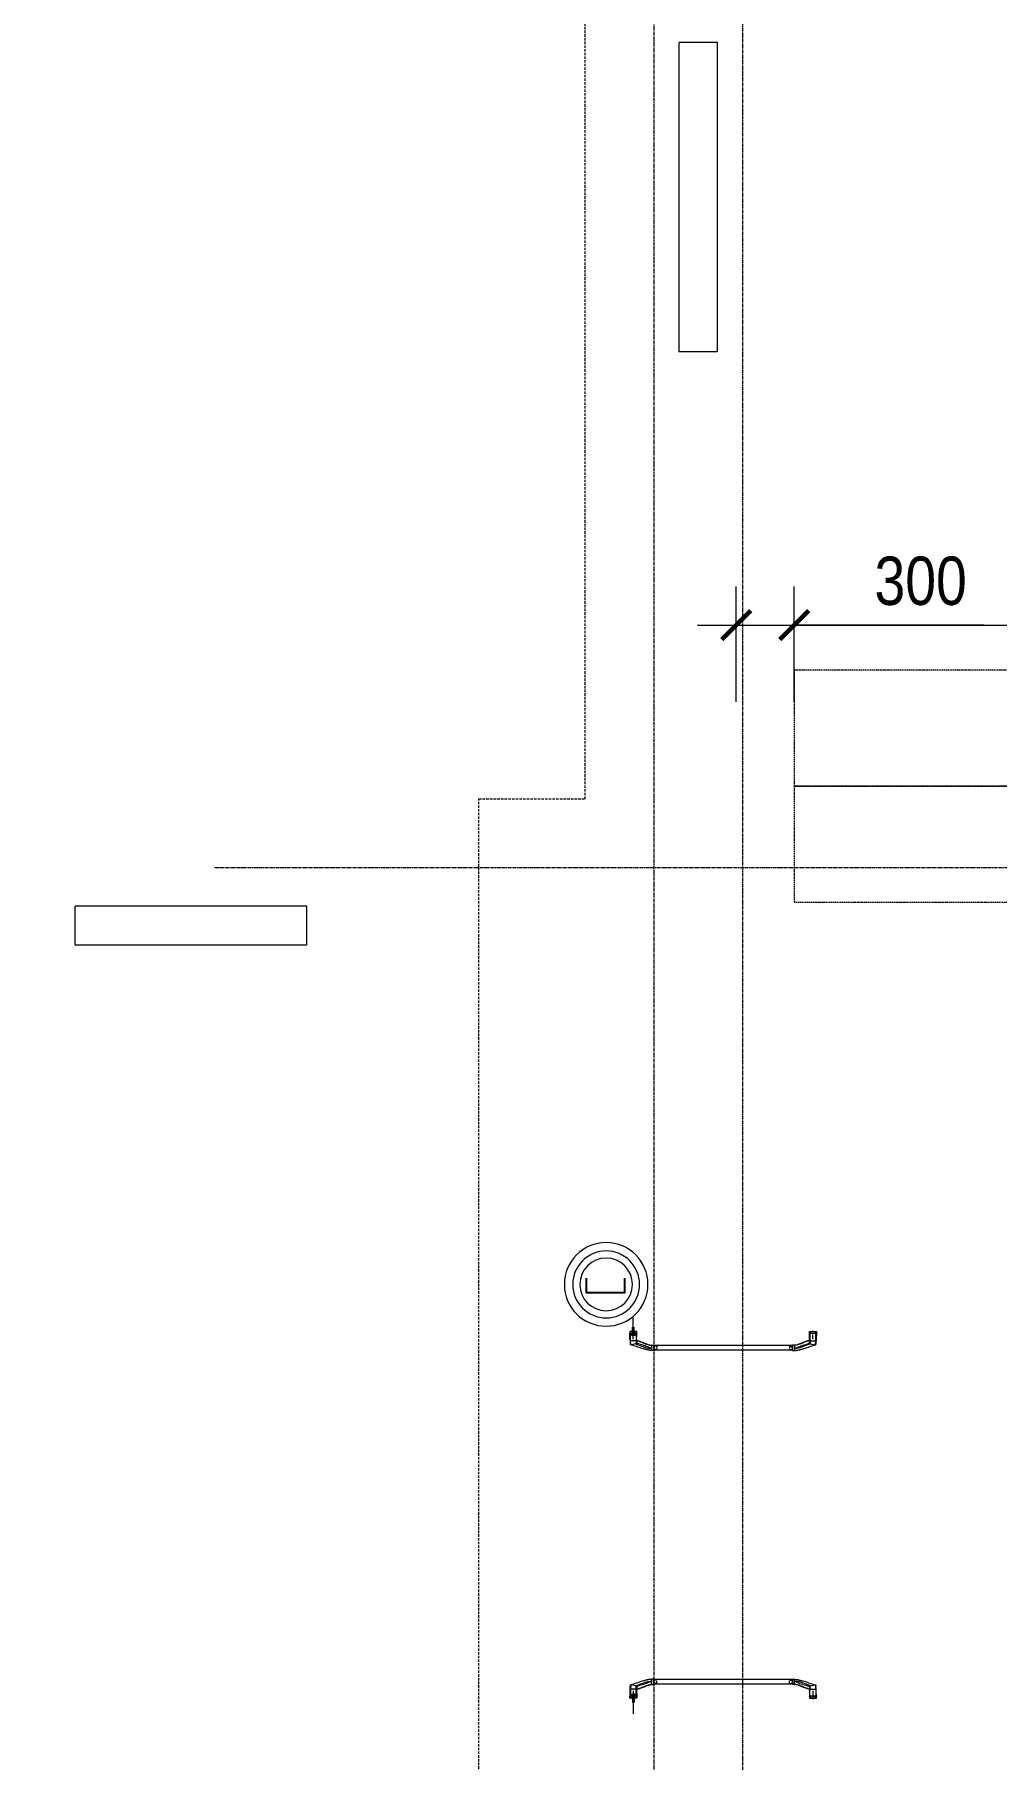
# Model space of a CAD drawing. Header units: millimetres. Extents: x -65509 to 912790, y 446 to 713294.
# Drawn here: x 159793 to 164770, y 317061 to 325987 of the extents above; entities that cross this region are included whole.
import ezdxf

# ---------------------------------------------------------------- set-up
doc = ezdxf.new("R2010")
doc.units = ezdxf.units.MM
for name, pattern in [('CENTER2', [28.575, 19.05, -3.175, 3.175, -3.175]), ('CENTERLINE', [30, 12, -1.5, 3, -1.5, 12]), ('DASHED', [19.05, 12.7, -6.35]), ('HIDDEN', [9.525, 6.35, -3.175]), ('HIDDEN2', [4.7625, 3.175, -1.5875])]:
    doc.linetypes.add(name, pattern=pattern)
doc.layers.get('Defpoints').update_dxf_attribs({"color": 250})
for name, color, linetype, lineweight in [('АР_Двери_внутренние_антипаника', 250, 'Continuous', 0), ('КМ_Фахверки', 250, 'Continuous', 25), ('РД_Оси_100', 250, 'Continuous', 0), ('РД_полы_подиумы', 7, 'Continuous', 0)]:
    doc.layers.add(name, color=color, linetype=linetype, lineweight=lineweight)
doc.layers.add('АР_Делит', color=250, linetype='Continuous', lineweight=0, plot=False)
doc.layers.add('АР_Отопительные приборы', color=1, linetype='HIDDEN2', lineweight=0, true_color=0xff0000)
doc.styles.add('style1', font='ARIALN.TTF')
doc.dimstyles.new('Dim200_ареал', dxfattribs={"dimscale": 100, "dimtxt": 5, "dimasz": 2.5, "dimexe": 2, "dimexo": 2, "dimgap": 1, "dimtad": 1, "dimzin": 12, "dimdsep": 46, "dimtxsty": 'style1', "dimblk": 'ARCHTICK', "dimcen": 3, "dimdle": 2, "dimclrd": 256, "dimclre": 256, "dimaunit": 1, "dimadec": 0, "dimazin": 3, "dimtfac": 1, "dimtmove": 1, "dimatfit": 3, "dimldrblk": 'OPEN30', "dimfxl": 5, "dimfxlon": 1, "dimtolj": 1, "dimtzin": 0, "dimlwd": 9, "dimlwe": 9, "dimarcsym": 0})

# ---------------------------------------------------------------- blocks, each defined once
blk = doc.blocks.new('СОШ_2200_АР_ОСИ_М100_28.05.24')
at = {"layer": 'АР_Делит', "color": 5, "linetype": 'DASHED'}
blk.add_lwpolyline([(114955, 135155), (114955, -355), (93595.036, -355), (93595.036, 13855), (94145, 13855), (94145, 68320), (66055, 68320), (66055, 13857.73), (83455, 13857.73), (83455, -355), (45245, -355), (45245, 13145), (44695, 13145), (44695, 26755), (45245, 26755), (45245, 68320), (20455, 68320), (20455, 26755), (27955, 26755), (27955, 13145), (-355, 13145), (-355, 100855)], dxfattribs=at)
at = {"layer": 'РД_Оси_100', "linetype": 'CENTER2'}
blk.add_line((43327.994, 26400), (71363.995, 26400), dxfattribs=at)
for points in [[(45530, 139938.679), (45600, 139538.679), (45600, -6163.457)], [(46060, -6163.105), (46060, 139538.679), (46130, 139938.679)]]:
    blk.add_lwpolyline(points, dxfattribs=at)
blk = doc.blocks.new('Ф_пеноблок 200')
at = {"layer": 'АР_Делит', "color": 1}
for radius in [216.3, 173, 136.2]:
    blk.add_circle((103.4, -41.9), radius, dxfattribs=at)
at = {"layer": 'КМ_Фахверки'}
blk.add_lwpolyline([(0, -75), (0, 0), (200, 0), (200, -75)], dxfattribs=at)
blk = doc.blocks.new('UUNEW01NEW00')
at = {"layer": 'АР_Двери_внутренние_антипаника', "color": 1, "linetype": 'Continuous'}
for p, q in [((-9.3, 0.2), (-14.4, -1.5)), ((-9.2, 0.8), (-9.3, 0.2)), ((-9.3, -0.1), (-9.3, 0.2)), ((-9.2, 0.2), (-9.3, 0.2)), ((-9.1, 1), (-9.2, 0.8)), ((-8.9, 0.5), (-9.2, 0.2)), ((-9.1, 19.3), (-8.9, 19.4)), ((-9.1, 19.3), (-9, 18.8)), ((-9, 1.2), (-9.1, 1)), ((-9, 18.8), (-8.8, 18.6)), ((-8.8, 1.3), (-9, 1.2)), ((-8.9, 19.4), (-8.5, 19.5)), ((-8.7, 0.8), (-8.9, 0.5)), ((-8.8, 18.6), (-8.6, 18.4)), ((-8.6, 0.9), (-8.7, 0.8)), ((-8.6, 18.4), (-8.4, 18.2)), ((-8.6, 1), (-8.6, 0.9)), ((-8.5, 1), (-8.6, 1)), ((-8.5, 19.5), (-8.2, 19.5)), ((-8.4, 0.8), (-8.5, 1.5)), ((-8.4, 1.3), (-8.5, 1)), ((-8.4, 18.2), (-8.1, 18.1)), ((-8.4, 1.4), (-8.4, 0.4)), ((-8.3, 0.5), (-8.4, 0.8)), ((-8.4, 0.4), (-8.4, -0.4)), ((-8.4, 0.4), (-8.3, 0.4)), ((-8.1, 0.2), (-8.3, 0.5)), ((-8.2, 19.5), (-7.8, 19.6)), ((-8.1, 18.1), (-7.6, 18)), ((-7.8, 0.1), (-8.1, 0.2)), ((-7.8, 19.6), (-7.5, 19.6)), ((-7.4, 0), (-7.8, 0.1)), ((-7.5, 18.3), (-7.6, 18.2)), ((-7.6, 18.2), (-7.6, 18)), ((-7.6, 18), (-7.6, 16.2)), ((-7.6, 16.2), (-7.6, 14.1)), ((-7.6, 14.1), (-7.6, 12.2)), ((-7.6, 12.2), (-7.6, 9.8)), ((-7.6, 9.8), (-7.6, 7.8)), ((-7.6, 7.8), (-7.6, 6.2)), ((-7.6, 6.2), (-7.6, 4.7)), ((-7.6, 4.7), (-7.5, 3.2)), ((-7.5, 19.6), (-7.1, 19.6)), ((-7.4, 18.3), (-7.5, 18.3)), ((-7.5, 3.2), (-7.5, 1.6)), ((-7.5, 1.6), (-7.4, 0)), ((-7.5, 0), (-7.5, 0)), ((-7.5, 0), (-7.3, 0)), ((-7.3, 18.3), (-7.4, 18.3)), ((-7.4, 0), (7.4, 0)), ((-7.2, 18.3), (-7.3, 18.3)), ((-7.3, 0), (7.3, 0)), ((-7.1, 18.3), (-7.2, 18.3)), ((-7.1, 24), (-7.1, 19.6)), ((-7.1, 19.6), (7.1, 19.6)), ((-7.1, 19.6), (-7.1, 18.3)), ((7.1, 18.3), (-7.1, 18.3)), ((-3.5, 16), (-4.6, 16.4)), ((-4.6, 16.4), (-4.6, 16.3)), ((-3.5, 15.9), (-4.6, 16.3)), ((-4.6, 16.3), (-3.8, 14.8)), ((-3.8, 14.8), (-3.3, 14.8)), ((-3, 14.7), (-3.8, 14.7)), ((-3.8, 14.7), (-3.8, 14.6)), ((-3, 14.6), (-3.8, 14.6)), ((-3.8, 14.6), (-3.8, 13.7)), ((-3.8, 13.7), (-3, 13.7)), ((-3.3, 14.8), (-3.6, 15.5)), ((-3.6, 15.5), (-2.7, 15.3)), ((-3.3, 14.9), (-3.6, 15.5)), ((-2.3, 15.7), (-3.5, 16)), ((-2.3, 15.6), (-3.5, 15.9)), ((-3.1, 14.4), (-3.4, 14.4)), ((-3.4, 14.4), (-3.4, 13.9)), ((-3.4, 14), (-3.1, 14)), ((-3.4, 13.9), (-3.1, 13.9)), ((-3.3, 14.9), (-3.3, 14.8)), ((-3, 14.4), (-3.1, 14.4)), ((-3.1, 14), (-3.1, 13.9)), ((-3.1, 14), (-3, 14)), ((-3.1, 13.9), (-3, 13.9)), ((-3, 14.7), (-3, 14.6)), ((-2.9, 14.7), (-3, 14.7)), ((-2.9, 14.6), (-3, 14.6)), ((-2.9, 14.4), (-3, 14.4)), ((-3, 14.4), (-3, 14.4)), ((-3, 14.4), (-3, 14.4)), ((-3, 14), (-3, 14)), ((-3, 14), (-3, 14)), ((-3, 14), (-2.9, 14)), ((-3, 13.9), (-3, 13.9)), ((-3, 13.9), (-3, 13.9)), ((-3, 13.9), (-2.9, 13.9)), ((-3, 13.7), (-2.9, 13.7)), ((-2.8, 14.7), (-2.9, 14.7)), ((-2.9, 14.7), (-2.9, 14.7)), ((-2.8, 14.5), (-2.9, 14.6)), ((-2.9, 14.6), (-2.9, 14.6)), ((-2.9, 14.3), (-2.9, 14.4)), ((-2.9, 14.3), (-2.9, 14.3)), ((-2.9, 14.3), (-2.9, 14.3)), ((-2.9, 14.3), (-2.9, 14.3)), ((-2.9, 14), (-2.9, 14.3)), ((-2.9, 14.1), (-2.9, 14)), ((-2.9, 14), (-2.9, 14.1)), ((-2.9, 14.1), (-2.9, 14.1)), ((-2.9, 14.1), (-2.9, 14.1)), ((-2.9, 14.1), (-2.9, 14.1)), ((-2.9, 14), (-2.9, 14)), ((-2.9, 13.9), (-2.9, 14)), ((-2.9, 14), (-2.9, 14)), ((-2.9, 14), (-2.9, 14)), ((-2.9, 13.9), (-2.9, 13.9)), ((-2.9, 13.9), (-2.9, 13.9)), ((-2.9, 13.7), (-2.8, 13.7)), ((-2.7, 14.6), (-2.8, 14.7)), ((-2.7, 14.5), (-2.8, 14.5)), ((-2.8, 13.7), (-2.8, 13.8)), ((-2.8, 13.8), (-2.7, 13.8)), ((-2.7, 15.3), (-1.7, 15.1)), ((-2.6, 14.6), (-2.7, 14.6)), ((-2.6, 14.5), (-2.7, 14.5)), ((-2.7, 13.8), (-2.6, 13.8)), ((-2.6, 14.5), (-2.6, 14.6)), ((-2.6, 14.6), (-2.6, 14.6)), ((-2.6, 14.4), (-2.6, 14.5)), ((-2.5, 14.5), (-2.6, 14.5)), ((-2.5, 14.4), (-2.6, 14.4)), ((-2.6, 14.4), (-2.6, 14.4)), ((-2.6, 13.8), (-2.6, 13.9)), ((-2.6, 13.9), (-2.5, 13.9)), ((-2.5, 14.4), (-2.5, 14.5)), ((-2.5, 14.4), (-2.5, 14.3)), ((-2.5, 14.3), (-2.5, 14.4)), ((-2.5, 14), (-2.5, 14.3)), ((-2.5, 13.9), (-2.5, 14)), ((-1, 15.5), (-2.3, 15.7)), ((-1, 15.4), (-2.3, 15.6)), ((-2.2, 14.5), (-2.3, 14.5)), ((-2.3, 14.5), (-2.3, 14.4)), ((-2.3, 14.4), (-2.3, 14.3)), ((-2.2, 14.4), (-2.3, 14.4)), ((-2.3, 14.4), (-2.3, 14.3)), ((-2.3, 14.3), (-2.3, 14)), ((-2.3, 14), (-2.3, 13.9)), ((-2.3, 13.9), (-2.3, 13.9)), ((-2.3, 13.9), (-2.2, 13.8)), ((-2.1, 14.6), (-2.2, 14.6)), ((-2.2, 14.6), (-2.2, 14.5)), ((-2.1, 14.5), (-2.2, 14.5)), ((-2.2, 14.5), (-2.2, 14.4)), ((-2.2, 13.8), (-2.2, 13.8)), ((-2.2, 13.8), (-2.1, 13.8)), ((-2, 14.7), (-2.1, 14.6)), ((-2, 14.6), (-2.1, 14.5)), ((-2.1, 14.6), (-2.1, 14.6)), ((-2.1, 14.5), (-2.1, 14.5)), ((-2.1, 13.8), (-2, 13.7)), ((-1.9, 14.7), (-2, 14.7)), ((-1.9, 14.6), (-2, 14.6)), ((-2, 13.7), (-2, 13.7)), ((-2, 13.7), (-1.9, 13.7)), ((-1.8, 14.7), (-1.9, 14.7)), ((-1.8, 14.6), (-1.9, 14.6)), ((-1.8, 14.4), (-1.9, 14.4)), ((-1.9, 14.4), (-1.9, 14.3)), ((-1.9, 14.3), (-1.9, 14)), ((-1.9, 14.3), (-1.9, 14.3)), ((-1.9, 14.3), (-1.9, 14.3)), ((-1.9, 14.3), (-1.9, 14.3)), ((-1.9, 14.1), (-1.9, 14.1)), ((-1.9, 14.1), (-1.9, 14.1)), ((-1.9, 14.1), (-1.9, 14.1)), ((-1.9, 14.1), (-1.8, 14)), ((-1.9, 14), (-1.9, 14)), ((-1.9, 14), (-1.9, 14)), ((-1.9, 14), (-1.9, 13.9)), ((-1.9, 13.9), (-1.8, 13.9)), ((-1.9, 13.7), (-1.8, 13.7)), ((-1.8, 14.7), (-1.8, 14.6)), ((-1.5, 14.7), (-1.8, 14.7)), ((-1.5, 14.6), (-1.8, 14.6)), ((-1.7, 14.4), (-1.8, 14.4)), ((-1.8, 14.4), (-1.8, 14.4)), ((-1.8, 14.4), (-1.8, 14.4)), ((-1.8, 14), (-1.8, 14)), ((-1.8, 14), (-1.8, 14)), ((-1.8, 14), (-1.7, 14)), ((-1.8, 13.9), (-1.8, 13.9)), ((-1.8, 13.9), (-1.8, 13.9)), ((-1.8, 13.9), (-1.7, 13.9)), ((-1.8, 13.7), (-1.5, 13.7)), ((-1.7, 15.1), (-0.7, 15)), ((-1.7, 14.4), (-1.7, 14.4)), ((-1.6, 14.4), (-1.7, 14.4)), ((-1.7, 14), (-1.7, 13.9)), ((-1.7, 14), (-1.7, 14)), ((-1.7, 14), (-1.6, 14)), ((-1.7, 13.9), (-1.6, 13.9)), ((-1.7, 13.9), (-1.7, 13.9)), ((-1.5, 14.4), (-1.6, 14.4)), ((-1.6, 14.4), (-1.6, 14.4)), ((-1.6, 14), (-1.6, 13.9)), ((-1.6, 14), (-1.6, 14)), ((-1.6, 14), (-1.5, 14)), ((-1.6, 13.9), (-1.6, 13.9)), ((-1.6, 13.9), (-1.5, 13.9)), ((-1.5, 14.7), (-1.5, 14.6)), ((-1.4, 14.7), (-1.5, 14.7)), ((-1.4, 14.6), (-1.5, 14.6)), ((-1.4, 14.3), (-1.5, 14.4)), ((-1.5, 14.4), (-1.5, 14.4)), ((-1.5, 14.4), (-1.5, 14.4)), ((-1.5, 14), (-1.4, 14.1)), ((-1.5, 14), (-1.5, 14)), ((-1.5, 14), (-1.5, 14)), ((-1.5, 14), (-1.5, 14)), ((-1.5, 13.9), (-1.5, 13.9)), ((-1.5, 13.9), (-1.5, 13.9)), ((-1.5, 13.9), (-1.5, 13.9)), ((-1.5, 13.9), (-1.4, 13.9)), ((-1.5, 13.7), (-1.4, 13.7)), ((-1.3, 14.7), (-1.4, 14.7)), ((-1.3, 14.6), (-1.4, 14.6)), ((-1.4, 14.3), (-1.4, 14.3)), ((-1.4, 14.3), (-1.4, 14.3)), ((-1.4, 14.3), (-1.4, 14.3)), ((-1.4, 14), (-1.4, 14.3)), ((-1.4, 14.1), (-1.4, 14)), ((-1.4, 14.1), (-1.4, 14.1)), ((-1.4, 14.1), (-1.4, 14.1)), ((-1.4, 14.1), (-1.4, 14.1)), ((-1.4, 13.9), (-1.4, 14)), ((-1.4, 14), (-1.4, 14)), ((-1.4, 14), (-1.4, 14)), ((-1.4, 13.7), (-1.3, 13.7)), ((-1.2, 14.6), (-1.3, 14.7)), ((-1.3, 14.7), (-1.3, 14.7)), ((-1.3, 14.5), (-1.3, 14.6)), ((-1.2, 14.5), (-1.3, 14.5)), ((-1.3, 13.7), (-1.2, 13.8)), ((-1.1, 14.6), (-1.2, 14.6)), ((-1.1, 14.5), (-1.2, 14.5)), ((-1.2, 13.8), (-1.2, 13.8)), ((-1.2, 13.8), (-1.1, 13.8)), ((-1.1, 14.5), (-1.1, 14.6)), ((-1.1, 14.6), (-1.1, 14.6)), ((-1.1, 14.4), (-1.1, 14.5)), ((-1, 14.5), (-1.1, 14.5)), ((-1, 14.4), (-1.1, 14.4)), ((-1.1, 14.4), (-1.1, 14.4)), ((-1.1, 13.8), (-1.1, 13.9)), ((-1.1, 13.9), (-1, 13.9)), ((0, 16.5), (-1, 15.5)), ((0, 16.4), (-1, 15.4)), ((-1, 15.5), (-1, 15.4)), ((-1, 14.4), (-1, 14.5)), ((-1, 14.3), (-1, 14.4)), ((-1, 14.4), (-1, 14.3)), ((-1, 14), (-1, 14.3)), ((-1, 13.9), (-1, 14)), ((0, 14.7), (-0.8, 14.7)), ((-0.8, 14.7), (-0.8, 14.6)), ((0, 14.6), (-0.8, 14.6)), ((-0.8, 14.6), (-0.8, 13.7)), ((-0.8, 13.7), (-0.4, 13.7)), ((-0.7, 15), (0, 15.7)), ((-0.1, 14.4), (-0.4, 14.4)), ((-0.4, 14.4), (-0.4, 14.2)), ((-0.4, 14.3), (-0.1, 14.3)), ((-0.4, 14.2), (-0.1, 14.2)), ((-0.4, 14.1), (-0.2, 14.1)), ((-0.4, 13.7), (-0.4, 14.1)), ((-0.2, 14.1), (0, 13.7)), ((0, 14.4), (-0.1, 14.4)), ((-0.1, 14.4), (-0.1, 14.4)), ((-0.1, 14.4), (-0.1, 14.4)), ((-0.1, 14.3), (-0.1, 14.2)), ((-0.1, 14.3), (-0.1, 14.3)), ((-0.1, 14.3), (-0.1, 14.3)), ((-0.1, 14.3), (0, 14.3)), ((-0.1, 14.2), (-0.1, 14.2)), ((-0.1, 14.2), (-0.1, 14.2)), ((-0.1, 14.2), (0, 14.2)), ((0, 16.5), (0, 16.4)), ((1, 15.5), (0, 16.5)), ((1, 15.4), (0, 16.4)), ((0, 15.7), (0.7, 15)), ((0, 14.7), (0, 14.6)), ((0.1, 14.7), (0, 14.7)), ((0.1, 14.6), (0, 14.6)), ((0, 14.3), (0, 14.4)), ((0, 14.4), (0, 14.4)), ((0, 14.3), (0, 14.4)), ((0, 14.4), (0, 14.4)), ((0, 14.4), (0, 14.4)), ((0, 14.4), (0, 14.4)), ((0, 14.4), (0, 14.4)), ((0, 14.3), (0, 14.3)), ((0, 14.3), (0, 14.3)), ((0, 14.3), (0, 14.3)), ((0, 14.2), (0, 14.3)), ((0, 14.3), (0, 14.3)), ((0, 14.3), (0, 14.3)), ((0, 14.3), (0, 14.3)), ((0, 14.2), (0, 14.2)), ((0, 14.2), (0, 14.2)), ((0, 13.7), (0.5, 13.7)), ((0.2, 14.7), (0.1, 14.7)), ((0.2, 14.6), (0.1, 14.6)), ((0.3, 14.6), (0.2, 14.7)), ((0.2, 14.7), (0.2, 14.7)), ((0.2, 14.5), (0.2, 14.6)), ((0.3, 14.5), (0.2, 14.5)), ((0.5, 13.7), (0.2, 14.1)), ((0.2, 14.1), (0.3, 14.1)), ((0.4, 14.6), (0.3, 14.6)), ((0.4, 14.5), (0.3, 14.5)), ((0.3, 14.1), (0.4, 14.2)), ((0.3, 14.1), (0.3, 14.1)), ((0.5, 13.8), (0.3, 14.1)), ((0.4, 14.5), (0.4, 14.6)), ((0.4, 14.6), (0.4, 14.6)), ((0.4, 14.4), (0.4, 14.5)), ((0.4, 14.4), (0.4, 14.5)), ((0.4, 14.5), (0.4, 14.5)), ((0.4, 14.3), (0.4, 14.4)), ((0.4, 14.4), (0.4, 14.4)), ((0.4, 14.4), (0.4, 14.4)), ((0.4, 14.2), (0.4, 14.3)), ((0.4, 14.3), (0.4, 14.3)), ((0.4, 14.2), (0.4, 14.2)), ((0.5, 13.8), (0.5, 13.7)), ((0.7, 15), (1.7, 15.1)), ((0.7, 14.7), (0.7, 14.6)), ((1.4, 14.7), (0.7, 14.7)), ((1.4, 14.6), (0.7, 14.6)), ((0.7, 14.6), (0.7, 13.7)), ((0.7, 13.7), (1.1, 13.7)), ((2.3, 15.7), (1, 15.5)), ((2.3, 15.6), (1, 15.4)), ((1, 15.5), (1, 15.4)), ((1.1, 13.7), (1.1, 14.3)), ((1.1, 14.3), (1.2, 14.3)), ((1.2, 14.3), (1.5, 13.7)), ((1.4, 14.7), (1.4, 14.6)), ((1.6, 14.2), (1.4, 14.7)), ((1.6, 14.1), (1.4, 14.6)), ((1.5, 13.7), (1.8, 13.7)), ((1.6, 14.2), (1.6, 14.1)), ((1.7, 14.2), (1.6, 14.2)), ((1.7, 14.1), (1.6, 14.1)), ((1.7, 15.1), (2.7, 15.3)), ((1.9, 14.7), (1.7, 14.2)), ((1.9, 14.6), (1.7, 14.1)), ((1.7, 14.2), (1.7, 14.1)), ((1.8, 13.7), (2, 14.3)), ((1.9, 14.7), (1.9, 14.6)), ((2.5, 14.7), (1.9, 14.7)), ((2.5, 14.6), (1.9, 14.6)), ((2, 14.3), (2.2, 14.3)), ((2.2, 14.3), (2.2, 13.7)), ((2.2, 13.7), (2.5, 13.7)), ((3.5, 16), (2.3, 15.7)), ((3.5, 15.9), (2.3, 15.6)), ((2.5, 14.7), (2.5, 14.6)), ((2.5, 13.7), (2.5, 14.6)), ((2.7, 15.3), (3.6, 15.5)), ((3.1, 14.7), (2.7, 13.8)), ((3.1, 14.6), (2.7, 13.7)), ((2.7, 13.8), (2.7, 13.7)), ((2.7, 13.7), (3.2, 13.7)), ((3.1, 14.7), (3.1, 14.6)), ((3.9, 14.7), (3.1, 14.7)), ((3.9, 14.6), (3.1, 14.6)), ((3.2, 13.7), (3.2, 13.9)), ((3.2, 13.9), (3.8, 13.9)), ((3.6, 15.5), (3.3, 14.8)), ((3.6, 15.5), (3.3, 14.9)), ((3.3, 14.9), (3.3, 14.8)), ((3.3, 14.8), (3.8, 14.8)), ((3.4, 14.3), (3.3, 14)), ((3.3, 14.1), (3.7, 14.1)), ((3.3, 14), (3.7, 14)), ((3.6, 14.3), (3.4, 14.3)), ((4.6, 16.4), (3.5, 16)), ((4.6, 16.3), (3.5, 15.9)), ((3.7, 14), (3.6, 14.3)), ((3.8, 14.8), (4.6, 16.3)), ((3.8, 13.9), (3.8, 13.7)), ((3.8, 13.7), (4.2, 13.7)), ((3.9, 14.7), (3.9, 14.6)), ((4.2, 13.8), (3.9, 14.7)), ((4.2, 13.7), (3.9, 14.6)), ((4.2, 13.8), (4.2, 13.7)), ((4.6, 16.4), (4.6, 16.3)), ((6.7, -9.4), (7.3, 0)), ((7.1, 19.6), (7.1, 24)), ((7.1, 19.6), (7.1, 18.3)), ((7.1, 19.6), (7.5, 19.6)), ((7.2, 18.3), (7.1, 18.3)), ((7.3, 18.3), (7.2, 18.3)), ((7.5, 18.3), (7.3, 18.3)), ((7.4, 0), (7.5, 2)), ((7.8, 0.1), (7.4, 0)), ((7.5, 19.6), (7.8, 19.6)), ((7.6, 18.2), (7.5, 18.3)), ((7.5, 2), (7.6, 4)), ((7.6, 18), (7.6, 18.2)), ((7.6, 18), (8.1, 18.1)), ((7.6, 16.2), (7.6, 18)), ((7.6, 14.2), (7.6, 16.2)), ((7.6, 12.3), (7.6, 14.2)), ((7.6, 9.9), (7.6, 12.3)), ((7.6, 8), (7.6, 9.9)), ((7.6, 5.9), (7.6, 8)), ((7.6, 4), (7.6, 5.9)), ((7.8, 19.6), (8.2, 19.5)), ((8.1, 0.2), (7.8, 0.1)), ((8.1, 18.1), (8.4, 18.2)), ((8.3, 0.5), (8.1, 0.2)), ((8.2, 19.5), (8.5, 19.5)), ((8.4, 0.8), (8.3, 0.5)), ((8.4, 18.2), (8.6, 18.4)), ((8.5, 19.5), (8.9, 19.4)), ((8.6, 18.4), (8.8, 18.6)), ((8.8, 18.6), (9, 18.8)), ((8.9, 19.4), (9.1, 19.3)), ((9, 18.8), (9.1, 19.3)), ((-52.5, -11.9), (-52.5, -19.8)), ((-52.5, -19.8), (-52.5, -25.1)), ((-52.5, -25.1), (-47.5, -25.1)), ((-47.5, -11.9), (-47.5, -19.8)), ((-47.5, -11.9), (-47.5, -11.9)), ((-47.5, -19.8), (-46, -19.6)), ((-45.9, -19.8), (-47.5, -19.8)), ((-47.5, -19.8), (-47.5, -25.1)), ((-46, -19.6), (-44.5, -19.2)), ((-44.3, -19.8), (-45.9, -19.8)), ((-43.1, -11.4), (-44.5, -11.6)), ((-44.5, -19.2), (-42.9, -18.5)), ((-42.5, -19.7), (-44.3, -19.8)), ((-41.6, -11.2), (-43.1, -11.4)), ((-42.9, -18.5), (-41.3, -17.7)), ((-40.6, -19.6), (-42.5, -19.7)), ((-39.3, -10.7), (-41.6, -11.2)), ((-41.3, -17.7), (-39, -16.7)), ((-37.8, -19.2), (-40.6, -19.6)), ((-36.7, -9.9), (-39.3, -10.7)), ((-39, -16.7), (-36.4, -15.7)), ((-34.9, -18.5), (-37.8, -19.2)), ((-33.8, -8.9), (-36.7, -9.9)), ((-36.4, -15.7), (-33.5, -14.5)), ((-31.9, -17.6), (-34.9, -18.5)), ((-30.7, -7.7), (-33.8, -8.9)), ((-33.5, -14.5), (-30.3, -13.4)), ((-28.7, -16.6), (-31.9, -17.6)), ((-27.2, -6.3), (-30.7, -7.7)), ((-30.3, -13.4), (-26.8, -12.1)), ((-25.2, -15.3), (-28.7, -16.6)), ((-23.3, -4.8), (-27.2, -6.3)), ((-26.8, -12.1), (-22.9, -10.9)), ((-21.4, -13.9), (-25.2, -15.3)), ((-19.1, -3.2), (-23.3, -4.8)), ((-22.9, -10.9), (-18.7, -9.6)), ((-17.3, -12.4), (-21.4, -13.9)), ((-14.4, -1.5), (-19.1, -3.2)), ((-18.7, -9.6), (-14, -8.2)), ((-12.8, -10.8), (-17.3, -12.4)), ((-14, -8.2), (-8.8, -6.6)), ((-7.8, -9.1), (-12.8, -10.8)), ((-9, -3.8), (-9.3, -0.1)), ((-8.8, -6.6), (-9, -3.8)), ((-8.8, -6.6), (-8.8, -6.6)), ((-8.8, -7.3), (-8.8, -6.6)), ((-8.8, -6.6), (-8.7, -6.6)), ((-8.5, -8.1), (-8.8, -7.3)), ((-8.7, -6.6), (-8.6, -6.6)), ((-8.6, -6.6), (-8.4, -6.7)), ((-8.2, -8.7), (-8.5, -8.1)), ((-8.4, -0.4), (-8.3, -0.9)), ((-8.4, -6.7), (-8.1, -6.7)), ((-8.3, -0.9), (-8.3, -1.1)), ((-8.3, -1.1), (-8.3, -1.1)), ((-8.3, -1.2), (-8.2, -1.2)), ((-8.2, -1.2), (-8.2, -1.2)), ((-8.2, -1.2), (-8.2, -1.5)), ((-8.2, -1.5), (-8.2, -1.5)), ((-7.8, -9.1), (-8.2, -8.7)), ((-8.1, -6.7), (-8, -6.6)), ((-8, -7.1), (-8.1, -6.7)), ((-8.1, -6.7), (-8.1, -6.7)), ((-8, -6.6), (-8, -6.6)), ((-8, -6.6), (-7.9, -6.6)), ((-7.6, -7.6), (-8, -7.1)), ((-7.8, -6.9), (-7.9, -6.6)), ((-7.9, -6.6), (-7.9, -6.7)), ((-7.9, -6.7), (-7.9, -6.6)), ((-7.5, -7.2), (-7.8, -6.9)), ((-7.4, -8.9), (-7.8, -9.1)), ((-7.2, -8), (-7.6, -7.6)), ((-7.2, -7.4), (-7.5, -7.2)), ((-7.1, -8.7), (-7.4, -8.9)), ((-7.3, 0), (-7.2, -1.7)), ((-7.2, -1.7), (-7.2, -3.1)), ((-7.2, -3.1), (-7.1, -4.5)), ((-6.9, -7.4), (-7.2, -7.4)), ((-6.7, -8.2), (-7.2, -8)), ((-7.1, -4.5), (-7, -6)), ((-6.7, -8.2), (-7.1, -8.7)), ((-7, -6), (-6.9, -7.4)), ((-6.9, -7.4), (-6.8, -7.5)), ((-6.8, -7.5), (-6.8, -7.5)), ((-6.8, -7.5), (-6.8, -7.6)), ((-6.8, -7.6), (-6.8, -7.6)), ((-6.8, -7.6), (-6.8, -7.6)), ((-6.8, -7.6), (-6.8, -7.6)), ((-6.8, -7.6), (-6.8, -7.6)), ((-6.8, -7.6), (-6.8, -7.6)), ((-6.8, -7.6), (-6.8, -7.6)), ((-6.8, -7.6), (-6.8, -7.6)), ((-6.8, -7.6), (-6.8, -7.6)), ((-6.8, -7.6), (-6.8, -7.6)), ((-6.8, -7.6), (-6.8, -7.6)), ((-6.8, -7.6), (-6.8, -7.6)), ((-6.8, -7.6), (-6.8, -7.6)), ((-6.8, -7.6), (-6.8, -7.6)), ((-6.8, -7.6), (-6.7, -7.8)), ((-6.7, -7.8), (-6.6, -8)), ((-6.6, -8), (-6.7, -8.1)), ((-6.7, -8.1), (-6.7, -8.2)), ((-6.7, -8.2), (5.6, -10.6)), ((5.6, -10.6), (6.3, -10)), ((5.6, -10.6), (6, -10.6)), ((6, -10.6), (6.3, -10.5)), ((6.3, -10), (6.6, -9.7)), ((6.3, -10.5), (6.4, -10.5)), ((6.6, -9.7), (6.7, -9.4)), ((6.7, -9.4), (7.1, -9.3)), ((7.1, -9.3), (7.4, -9.1)), ((7.4, -9.1), (7.6, -8.9)), ((8.3, -0.4), (8.3, -0.3))]:
    blk.add_line(p, q, dxfattribs=at)
at = {"layer": 'АР_Двери_внутренние_антипаника', "color": 40, "linetype": 'Continuous'}
for p, q in [((-8.8, 1.3), (-13.2, -0.1)), ((-9.1, 24), (9.1, 24)), ((-9.1, 19.3), (-9.1, 24)), ((-9, 18.2), (-9.1, 19.3)), ((-9, 17.1), (-9, 18.2)), ((-8.5, 1.5), (-9, 17.1)), ((-8.5, 1.5), (-8.8, 1.3)), ((8.3, 0.5), (8, -3.9)), ((9.1, 24), (9.1, 19.3)), ((-53, -19.5), (-53, -12.4)), ((-53, -24.6), (-53, -19.5)), ((-47.5, -11.9), (-52.5, -11.9)), ((-52.5, -25.1), (-47.5, -25.1)), ((-47.5, -11.9), (-46.3, -11.8)), ((-47.5, -25.1), (-45.1, -25)), ((-45.1, -11.7), (-46.3, -11.8)), ((-44.4, -11.5), (-45.1, -11.7)), ((-45.1, -25), (-44.1, -24.9)), ((-42.2, -11), (-44.4, -11.6)), ((-44.1, -24.9), (-43.6, -24.9)), ((-43.6, -24.9), (-43, -24.8)), ((-43, -24.8), (-42.4, -24.8)), ((-42.4, -24.8), (-41.8, -24.7)), ((-40, -10.4), (-42.2, -11)), ((-41.8, -24.7), (-41.1, -24.6)), ((-41.1, -24.6), (-39.3, -24.3)), ((-38, -9.7), (-40, -10.4)), ((-39.3, -24.3), (-37.6, -23.9)), ((-36.1, -9), (-38, -9.7)), ((-37.6, -23.9), (-36.2, -23.6)), ((-36.2, -23.6), (-35.1, -23.3)), ((-34.2, -8.3), (-36.1, -9)), ((-35.1, -23.3), (-34.2, -23.1)), ((-32.1, -7.5), (-34.2, -8.3)), ((-34.2, -23.1), (-33.1, -22.8)), ((-33.1, -22.8), (-31.7, -22.5)), ((-30.3, -6.7), (-32.1, -7.5)), ((-31.7, -22.5), (-30.1, -22)), ((-28.2, -5.9), (-30.3, -6.7)), ((-30.1, -22), (-28.2, -21.5)), ((-25.9, -4.9), (-28.2, -5.9)), ((-28.2, -21.5), (-26, -20.8)), ((-26, -20.8), (-23.3, -20)), ((-23.3, -3.9), (-25.9, -4.9)), ((-20.4, -2.7), (-23.3, -3.9)), ((-23.3, -20), (-20.2, -19.1)), ((-17, -1.5), (-20.4, -2.7)), ((-20.2, -19.1), (-17.7, -18.3)), ((-17.7, -18.3), (-14.9, -17.4)), ((-13.2, -0.1), (-17, -1.5)), ((-14.9, -17.4), (-11.8, -16.4)), ((-11.8, -16.4), (-8.3, -15.3)), ((-8.3, -15.3), (-4.5, -14.1)), ((-4.5, -14.1), (-0.2, -12.7)), ((-0.2, -12.7), (4.6, -11.2)), ((4.6, -11.2), (5.6, -10.9)), ((5.6, -10.9), (6.4, -10.5)), ((6.4, -10.5), (7.3, -9.6)), ((7.3, -9.6), (7.6, -8.9)), ((7.6, -8.9), (7.7, -8.7)), ((8, -3.9), (7.7, -8.6)), ((7.7, -8.7), (7.7, -8.6))]:
    blk.add_line(p, q, dxfattribs=at)
at = {"layer": 'АР_Двери_внутренние_антипаника', "color": 1, "linetype": 'CENTERLINE'}
blk.add_line((0, 4.4), (0, 26), dxfattribs=at)
at = {"layer": 'АР_Двери_внутренние_антипаника', "color": 1, "linetype": 'HIDDEN'}
for p, q in [((-60.5, -14), (-53, -14)), ((-60.5, -14), (-60.5, -23)), ((-60.5, -23), (-53, -23)), ((-54.5, -17.6), (-54.5, -14.1)), ((-54.5, -14.1), (-53, -14.1)), ((-54.5, -17.6), (-53, -17.6))]:
    blk.add_line(p, q, dxfattribs=at)
at = {"layer": 'АР_Двери_внутренние_антипаника', "color": 1, "linetype": 'Continuous'}
blk.add_arc((490.8, 29.3), 500, 183.3082, 184.1216, dxfattribs=at)
at = {"layer": 'АР_Двери_внутренние_антипаника', "color": 40, "linetype": 'Continuous'}
for centre, radius, start, end in [((-490.9, 27.7), 500, 356.9219, 359.0377), ((-52.5, -12.4), 0.5, 90, 180), ((-52.5, -24.6), 0.5, 180, 270)]:
    blk.add_arc(centre, radius, start, end, dxfattribs=at)
at = {"layer": 'АР_Двери_внутренние_антипаника', "color": 1, "linetype": 'Continuous'}
blk.add_point((0, 0), dxfattribs=at)
blk = doc.blocks.new('66NEW00')
at = {"layer": 'АР_Двери_внутренние_антипаника', "color": 40, "linetype": 'Continuous'}
for p, q in [((9.1, 0), (-9.1, 0)), ((-9.1, 0), (-9.1, -4.7)), ((9.1, -4.7), (9.1, 0)), ((-8.3, -23.5), (-8, -27.9)), ((-8, -27.9), (-7.7, -32.5)), ((-7.7, -32.7), (-7.7, -32.5)), ((-7.6, -32.8), (-7.7, -32.7)), ((-7.3, -33.6), (-7.6, -32.8)), ((-6.4, -34.5), (-7.3, -33.6)), ((-5.6, -34.9), (-6.4, -34.5)), ((-4.6, -35.2), (-5.6, -34.9)), ((0.2, -36.7), (-4.6, -35.2)), ((4.5, -38.1), (0.2, -36.7)), ((8.3, -39.3), (4.5, -38.1)), ((11.8, -40.4), (8.3, -39.3)), ((8.5, -22.4), (9, -6.9)), ((8.5, -22.4), (8.8, -22.7)), ((8.8, -22.7), (13.2, -24.1)), ((9, -5.7), (9.1, -4.7)), ((9, -6.9), (9, -5.7)), ((14.9, -41.4), (11.8, -40.4)), ((13.2, -24.1), (17, -25.5)), ((17.7, -42.3), (14.9, -41.4)), ((17, -25.5), (20.4, -26.7)), ((20.2, -43), (17.7, -42.3)), ((23.3, -44), (20.2, -43)), ((20.4, -26.7), (23.3, -27.9)), ((23.3, -27.9), (25.9, -28.9)), ((26, -44.8), (23.3, -44)), ((25.9, -28.9), (28.2, -29.9)), ((28.2, -29.9), (30.3, -30.7)), ((30.3, -30.7), (32.1, -31.4)), ((32.1, -31.4), (34.2, -32.3)), ((34.2, -32.3), (36.1, -33)), ((36.1, -33), (38, -33.7)), ((38, -33.7), (40, -34.4)), ((40, -34.4), (42.2, -35)), ((42.2, -35), (44.4, -35.5)), ((44.4, -35.5), (45.1, -35.6)), ((45.1, -35.6), (46.3, -35.8)), ((47.5, -35.8), (46.3, -35.8)), ((47.5, -35.8), (52.5, -35.8)), ((53, -43.4), (53, -36.3)), ((53, -48.6), (53, -43.4)), ((28.2, -45.4), (26, -44.8)), ((30.1, -46), (28.2, -45.4)), ((31.7, -46.4), (30.1, -46)), ((33.1, -46.8), (31.7, -46.4)), ((34.2, -47.1), (33.1, -46.8)), ((35.1, -47.3), (34.2, -47.1)), ((36.2, -47.6), (35.1, -47.3)), ((37.6, -47.9), (36.2, -47.6)), ((39.3, -48.2), (37.6, -47.9)), ((41.1, -48.6), (39.3, -48.2)), ((41.8, -48.7), (41.1, -48.6)), ((42.4, -48.7), (41.8, -48.7)), ((43, -48.8), (42.4, -48.7)), ((43.6, -48.9), (43, -48.8)), ((44.1, -48.9), (43.6, -48.9)), ((45.1, -49), (44.1, -48.9)), ((47.5, -49.1), (45.1, -49)), ((52.5, -49.1), (47.5, -49.1))]:
    blk.add_line(p, q, dxfattribs=at)
at = {"layer": 'АР_Двери_внутренние_антипаника', "color": 1, "linetype": 'Continuous'}
for p, q in [((-7.1, -4.4), (-7.1, 0)), ((7.1, 0), (7.1, -4.4)), ((-8.9, -4.6), (-9.1, -4.7)), ((-9, -5.2), (-9.1, -4.7)), ((-8.8, -5.4), (-9, -5.2)), ((-8.5, -4.5), (-8.9, -4.6)), ((-8.6, -5.6), (-8.8, -5.4)), ((-8.4, -5.7), (-8.6, -5.6)), ((-8.2, -4.4), (-8.5, -4.5)), ((-8.1, -5.8), (-8.4, -5.7)), ((-8.4, -23.1), (-8.3, -23.5)), ((-8.3, -23.5), (-8.1, -23.7)), ((-8.3, -24.4), (-8.3, -24.2)), ((-7.8, -4.4), (-8.2, -4.4)), ((-7.6, -5.9), (-8.1, -5.8)), ((-8.1, -23.7), (-7.8, -23.9)), ((-7.5, -4.4), (-7.8, -4.4)), ((-7.8, -23.9), (-7.4, -24)), ((-7.6, -5.8), (-7.5, -5.7)), ((-7.6, -5.9), (-7.6, -5.8)), ((-7.6, -7.7), (-7.6, -5.9)), ((-7.6, -9.8), (-7.6, -7.7)), ((-7.6, -11.7), (-7.6, -9.8)), ((-7.6, -14), (-7.6, -11.7)), ((-7.6, -16), (-7.6, -14)), ((-7.6, -18.1), (-7.6, -16)), ((-7.6, -19.9), (-7.6, -18.1)), ((-7.5, -21.9), (-7.6, -19.9)), ((-7.4, -33.1), (-7.6, -32.8)), ((-7.1, -4.4), (-7.5, -4.4)), ((-7.5, -5.7), (-7.3, -5.7)), ((-7.4, -24), (-7.5, -21.9)), ((7.4, -24), (-7.4, -24)), ((-7.1, -33.3), (-7.4, -33.1)), ((-7.3, -5.7), (-7.2, -5.6)), ((7.3, -24), (-7.3, -24)), ((-6.7, -33.3), (-7.3, -24)), ((-7.2, -5.6), (-7.1, -5.6)), ((7.1, -4.4), (-7.1, -4.4)), ((-7.1, -4.4), (-7.1, -5.6)), ((-7.1, -5.6), (7.1, -5.6)), ((-6.7, -33.3), (-7.1, -33.3)), ((-6.6, -33.7), (-6.7, -33.3)), ((-6.3, -34), (-6.6, -33.7)), ((-6.3, -34.5), (-6.4, -34.4)), ((-5.6, -34.5), (-6.3, -34)), ((-6, -34.6), (-6.3, -34.5)), ((-5.6, -34.5), (-6, -34.6)), ((6.7, -32.2), (-5.6, -34.5)), ((6.7, -31.8), (6.6, -32)), ((6.6, -32), (6.7, -32.1)), ((6.8, -31.6), (6.7, -31.8)), ((6.7, -32.2), (7.2, -32)), ((6.7, -32.1), (6.7, -32.2)), ((6.7, -32.2), (7.1, -32.7)), ((6.9, -31.4), (6.8, -31.5)), ((6.8, -31.5), (6.8, -31.5)), ((6.8, -31.5), (6.8, -31.5)), ((6.8, -31.5), (6.8, -31.6)), ((6.8, -31.6), (6.8, -31.6)), ((6.8, -31.6), (6.8, -31.6)), ((6.8, -31.6), (6.8, -31.6)), ((6.8, -31.6), (6.8, -31.6)), ((6.8, -31.6), (6.8, -31.6)), ((6.8, -31.6), (6.8, -31.6)), ((6.8, -31.6), (6.8, -31.6)), ((6.8, -31.6), (6.8, -31.6)), ((6.8, -31.6), (6.8, -31.6)), ((6.8, -31.6), (6.8, -31.6)), ((6.8, -31.6), (6.8, -31.6)), ((6.8, -31.6), (6.8, -31.6)), ((7, -29.9), (6.9, -31.4)), ((6.9, -31.4), (7.2, -31.3)), ((7.1, -28.5), (7, -29.9)), ((7.1, -4.4), (7.1, -5.6)), ((7.5, -4.4), (7.1, -4.4)), ((7.1, -5.6), (7.2, -5.6)), ((7.2, -27.1), (7.1, -28.5)), ((7.1, -32.7), (7.4, -32.9)), ((7.2, -5.6), (7.3, -5.7)), ((7.3, -24), (7.2, -25.6)), ((7.2, -25.6), (7.2, -27.1)), ((7.2, -31.3), (7.5, -31.2)), ((7.2, -32), (7.6, -31.6)), ((7.3, -5.7), (7.4, -5.7)), ((7.5, -24), (7.3, -24)), ((7.4, -5.7), (7.5, -5.7)), ((7.5, -22.4), (7.4, -24)), ((7.4, -24), (7.8, -23.9)), ((7.4, -32.9), (7.8, -33.1)), ((7.8, -4.4), (7.5, -4.4)), ((7.5, -5.7), (7.6, -5.8)), ((7.6, -19.3), (7.5, -20.8)), ((7.5, -20.8), (7.5, -22.4)), ((7.5, -24), (7.5, -24)), ((7.5, -31.2), (7.8, -30.9)), ((8.1, -5.8), (7.6, -5.9)), ((7.6, -5.8), (7.6, -5.9)), ((7.6, -5.9), (7.6, -7.8)), ((7.6, -7.8), (7.6, -9.9)), ((7.6, -9.9), (7.6, -11.8)), ((7.6, -11.8), (7.6, -14.2)), ((7.6, -14.2), (7.6, -16.2)), ((7.6, -16.2), (7.6, -17.8)), ((7.6, -17.8), (7.6, -19.3)), ((7.6, -31.6), (8, -31.1)), ((8.2, -4.4), (7.8, -4.4)), ((7.8, -23.9), (8.1, -23.7)), ((7.8, -30.9), (7.9, -30.6)), ((7.8, -33.1), (8.2, -32.7)), ((7.8, -33.1), (12.8, -34.8)), ((8, -30.6), (7.9, -30.6)), ((7.9, -30.6), (7.9, -30.6)), ((7.9, -30.6), (7.9, -30.6)), ((8, -31.1), (8.1, -30.6)), ((8.1, -30.6), (8, -30.6)), ((8, -30.6), (8, -30.6)), ((8.4, -5.7), (8.1, -5.8)), ((8.1, -23.7), (8.3, -23.5)), ((8.1, -30.7), (8.1, -30.6)), ((8.4, -30.7), (8.1, -30.7)), ((8.5, -4.5), (8.2, -4.4)), ((8.2, -25.1), (8.2, -25.2)), ((8.3, -25.1), (8.2, -25.1)), ((8.2, -25.2), (8.2, -25.5)), ((8.2, -25.5), (8.2, -25.5)), ((8.2, -32.7), (8.5, -32.1)), ((8.3, -23.5), (8.4, -23.1)), ((8.4, -23.6), (8.3, -23.6)), ((8.4, -24.3), (8.3, -24.8)), ((8.3, -24.8), (8.3, -25.1)), ((8.3, -25.1), (8.3, -25.1)), ((8.6, -5.6), (8.4, -5.7)), ((8.4, -23.1), (8.5, -22.4)), ((8.4, -22.6), (8.5, -22.9)), ((8.4, -22.6), (8.4, -23.6)), ((8.4, -23.6), (8.4, -24.3)), ((8.6, -30.6), (8.4, -30.7)), ((8.9, -4.6), (8.5, -4.5)), ((8.5, -22.9), (8.6, -23)), ((8.5, -32.1), (8.8, -31.3)), ((8.8, -5.4), (8.6, -5.6)), ((8.6, -23), (8.6, -23.1)), ((8.6, -23.1), (8.7, -23.2)), ((8.7, -30.6), (8.6, -30.6)), ((8.7, -23.2), (8.9, -23.4)), ((8.8, -30.6), (8.7, -30.6)), ((9, -5.2), (8.8, -5.4)), ((8.8, -22.7), (9, -22.8)), ((8.8, -30.6), (9, -27.8)), ((14, -32.2), (8.8, -30.6)), ((8.8, -30.6), (8.8, -30.6)), ((8.8, -31.3), (8.8, -30.6)), ((9.1, -4.7), (8.9, -4.6)), ((8.9, -23.4), (9.2, -23.8)), ((9.1, -4.7), (9, -5.2)), ((9, -22.8), (9.1, -22.9)), ((9, -27.8), (9.3, -24)), ((9.1, -22.9), (9.2, -23.2)), ((9.2, -23.2), (9.3, -23.8)), ((9.2, -23.8), (9.3, -23.8)), ((9.3, -23.8), (14.4, -25.5)), ((9.3, -24), (9.3, -23.8)), ((12.8, -34.8), (17.3, -36.4)), ((18.7, -33.6), (14, -32.2)), ((14.4, -25.5), (19.1, -27.2)), ((17.3, -36.4), (21.4, -37.9)), ((22.9, -34.9), (18.7, -33.6)), ((19.1, -27.2), (23.3, -28.8)), ((21.4, -37.9), (25.2, -39.3)), ((26.8, -36.1), (22.9, -34.9)), ((23.3, -28.8), (27.2, -30.3)), ((25.2, -39.3), (28.7, -40.5)), ((30.3, -37.3), (26.8, -36.1)), ((27.2, -30.3), (30.7, -31.7)), ((28.7, -40.5), (31.9, -41.6)), ((33.5, -38.5), (30.3, -37.3)), ((30.7, -31.7), (33.8, -32.9)), ((31.9, -41.6), (34.9, -42.5)), ((36.4, -39.6), (33.5, -38.5)), ((33.8, -32.9), (36.7, -33.9)), ((34.9, -42.5), (37.8, -43.2)), ((39, -40.7), (36.4, -39.6)), ((36.7, -33.9), (39.3, -34.6)), ((37.8, -43.2), (40.6, -43.6)), ((41.3, -41.7), (39, -40.7)), ((39.3, -34.6), (41.6, -35.1)), ((40.6, -43.6), (42.5, -43.7)), ((42.9, -42.5), (41.3, -41.7)), ((41.6, -35.1), (43.1, -35.4)), ((42.5, -43.7), (44.3, -43.7)), ((44.5, -43.1), (42.9, -42.5)), ((43.1, -35.4), (44.5, -35.6)), ((44.3, -43.7), (45.9, -43.7)), ((46, -43.6), (44.5, -43.1)), ((45.9, -43.7), (47.5, -43.7)), ((47.5, -43.7), (46, -43.6)), ((47.5, -35.9), (47.5, -43.7)), ((47.5, -35.9), (47.5, -35.9)), ((47.5, -43.7), (47.5, -49.1)), ((52.5, -35.9), (52.5, -43.7)), ((52.5, -43.7), (52.5, -49.1)), ((52.5, -49.1), (47.5, -49.1))]:
    blk.add_line(p, q, dxfattribs=at)
at = {"layer": 'АР_Двери_внутренние_антипаника', "color": 1, "linetype": 'CENTERLINE'}
blk.add_line((0, -19.6), (0, 2), dxfattribs=at)
at = {"layer": 'АР_Двери_внутренние_антипаника', "color": 1, "linetype": 'HIDDEN'}
for p, q in [((60.5, -38), (53, -38)), ((54.5, -38.1), (53, -38.1)), ((54.5, -41.6), (53, -41.6)), ((54.5, -41.6), (54.5, -38.1)), ((60.5, -38), (60.5, -47)), ((60.5, -47), (53, -47))]:
    blk.add_line(p, q, dxfattribs=at)
at = {"layer": 'АР_Двери_внутренние_антипаника', "color": 40, "linetype": 'Continuous'}
for centre, radius, start, end in [((490.9, 3.7), 500, 180.9623, 183.0781), ((52.5, -36.3), 0.5, 0, 90), ((52.5, -48.6), 0.5, 270, 0)]:
    blk.add_arc(centre, radius, start, end, dxfattribs=at)
at = {"layer": 'АР_Двери_внутренние_антипаника', "color": 1, "linetype": 'Continuous'}
blk.add_arc((-490.8, 5.3), 500, 355.8784, 356.6918, dxfattribs=at)
blk.add_point((0, 0), dxfattribs=at)
blk = doc.blocks.new('*U467')
at = {"layer": 'АР_Двери_внутренние_антипаника', "color": 40, "linetype": 'Continuous'}
for p, q in [((823.3, 97.1), (106, 97.1)), ((-4.5, 0), (-4.5, -22.2)), ((4.5, 0), (4.5, -22.2)), ((823.3, 72.7), (106, 72.7))]:
    blk.add_line(p, q, dxfattribs=at)
at = {"layer": 'АР_Двери_внутренние_антипаника', "color": 1, "linetype": 'HIDDEN'}
for p, q in [((4.5, 7.5), (-4.5, 7.5)), ((-4.5, 0), (-4.5, 7.5)), ((4.5, 0), (4.5, 7.5))]:
    blk.add_line(p, q, dxfattribs=at)
at = {"layer": 'АР_Двери_внутренние_антипаника', "color": 1, "linetype": 'Continuous'}
for p, q in [((-1.4, -22.2), (-3.7, 0)), ((3.7, 0), (1.4, -22.2))]:
    blk.add_line(p, q, dxfattribs=at)
at = {"layer": 'АР_Двери_внутренние_антипаника', "color": 1, "linetype": 'CENTERLINE'}
blk.add_line((0, -4), (0, -79.7), dxfattribs=at)
at = {"layer": 'АР_Двери_внутренние_антипаника', "xscale": 2, "yscale": 2, "zscale": 2, "rotation": 180}
for name, p in [('UUNEW01NEW00', (0, 47.9)), ('66NEW00', (929.3, 0))]:
    blk.add_blockref(name, p, dxfattribs=at)
blk = doc.blocks.new('*U468')
at = {"layer": 'АР_Двери_внутренние_антипаника', "color": 40, "linetype": 'Continuous'}
for p, q in [((823.3, 97.1), (106, 97.1)), ((-4.5, 0), (-4.5, -22.2)), ((4.5, 0), (4.5, -22.2)), ((823.3, 72.7), (106, 72.7))]:
    blk.add_line(p, q, dxfattribs=at)
at = {"layer": 'АР_Двери_внутренние_антипаника', "color": 1, "linetype": 'HIDDEN'}
for p, q in [((4.5, 7.5), (-4.5, 7.5)), ((-4.5, 0), (-4.5, 7.5)), ((4.5, 0), (4.5, 7.5))]:
    blk.add_line(p, q, dxfattribs=at)
at = {"layer": 'АР_Двери_внутренние_антипаника', "color": 1, "linetype": 'Continuous'}
for p, q in [((-1.4, -22.2), (-3.7, 0)), ((3.7, 0), (1.4, -22.2))]:
    blk.add_line(p, q, dxfattribs=at)
at = {"layer": 'АР_Двери_внутренние_антипаника', "color": 1, "linetype": 'CENTERLINE'}
blk.add_line((0, -4), (0, -79.7), dxfattribs=at)
at = {"layer": 'АР_Двери_внутренние_антипаника', "xscale": 2, "yscale": 2, "zscale": 2, "rotation": 180}
for name, p in [('UUNEW01NEW00', (0, 47.9)), ('66NEW00', (929.3, 0))]:
    blk.add_blockref(name, p, dxfattribs=at)
blk = doc.blocks.new('Bottom_R_1600')
at = {"layer": 'АР_Отопительные приборы'}
blk.add_lwpolyline([(-800, -100), (800, -100), (800, 100), (-800, 100)], close=True, dxfattribs=at)
blk = doc.blocks.new('Bottom_R_1200')
at = {"layer": 'АР_Отопительные приборы'}
blk.add_lwpolyline([(-600, -100), (600, -100), (600, 100), (-600, 100)], close=True, dxfattribs=at)
blk = doc.blocks.new('_ArchTick')
at = {"color": 0, "linetype": 'ByBlock', "const_width": 0.15}
blk.add_lwpolyline([(-0.5, -0.5), (0.5, 0.5)], dxfattribs=at)
blk = doc.blocks.new('*D564')
at = {"layer": 'Defpoints', "color": 0, "lineweight": 25, "transparency": 16777216}
for p in [(163723.6, 322930.8), (163423.6, 322333.2), (163723.6, 322333.2)]:
    blk.add_point(p, dxfattribs=at)
at = {"layer": 'РД_полы_подиумы', "lineweight": 9, "transparency": 16777216}
for p, q in [((163423.6, 322533.2), (163423.6, 323130.8)), ((163723.6, 322533.2), (163723.6, 323130.8)), ((163223.6, 322930.8), (163923.6, 322930.8)), ((164704, 322930.8), (163723.6, 322930.8))]:
    blk.add_line(p, q, dxfattribs=at)
at = {"layer": 'РД_полы_подиумы', "lineweight": 9, "transparency": 16777216, "xscale": 150, "yscale": 150, "zscale": 150, "rotation": 180}
blk.add_blockref('_ArchTick', (163423.6, 322930.8), dxfattribs=at)
at = {"layer": 'РД_полы_подиумы', "lineweight": 9, "transparency": 16777216, "xscale": 150, "yscale": 150, "zscale": 150}
blk.add_blockref('_ArchTick', (163723.6, 322930.8), dxfattribs=at)
at = {"layer": 'РД_полы_подиумы', "color": 0, "transparency": 16777216, "insert": (164377.9, 323158.4), "char_height": 250, "attachment_point": 5, "style": 'style1'}
blk.add_mtext('\\A1;300', dxfattribs=at)
blk = doc.blocks.new('_Open30')
at = {"color": 0, "linetype": 'ByBlock', "lineweight": -2}
for p, q in [((-1, 0.268), (0, 0)), ((0, 0), (-1, -0.268)), ((0, 0), (-1, 0))]:
    blk.add_line(p, q, dxfattribs=at)
blk = doc.blocks.new('*D566')
at = {"layer": 'Defpoints', "color": 0, "lineweight": 25, "transparency": 16777216}
for p in [(168933.6, 322930.8), (163723.6, 322518.7), (168933.6, 322518.7)]:
    blk.add_point(p, dxfattribs=at)
at = {"layer": 'РД_полы_подиумы', "lineweight": 9, "transparency": 16777216}
for p, q in [((163723.6, 322718.7), (163723.6, 323130.8)), ((168933.6, 322718.7), (168933.6, 323130.8)), ((163523.6, 322930.8), (169133.6, 322930.8))]:
    blk.add_line(p, q, dxfattribs=at)
at = {"layer": 'РД_полы_подиумы', "lineweight": 9, "transparency": 16777216, "xscale": 150, "yscale": 150, "zscale": 150, "rotation": 180}
blk.add_blockref('_ArchTick', (163723.6, 322930.8), dxfattribs=at)
at = {"layer": 'РД_полы_подиумы', "lineweight": 9, "transparency": 16777216, "xscale": 150, "yscale": 150, "zscale": 150}
blk.add_blockref('_ArchTick', (168933.6, 322930.8), dxfattribs=at)
at = {"layer": 'РД_полы_подиумы', "color": 0, "transparency": 16777216, "insert": (166328.6, 323158.4), "char_height": 250, "attachment_point": 5, "style": 'style1'}
blk.add_mtext('\\A1;5210', dxfattribs=at)

msp = doc.modelspace()

# ---------------------------------------------------------------- linework, layer by layer
at = {"layer": 'РД_полы_подиумы', "color": 0, "linetype": 'HIDDEN'}
for points in [[(163723.636, 322096.733), (168933.636, 322096.733), (168933.636, 322696.733), (163723.636, 322696.733)], [(163723.636, 321496.733), (168933.636, 321496.733), (168933.636, 322096.733), (163723.636, 322096.733)]]:
    msp.add_lwpolyline(points, close=True, dxfattribs=at)

# ---------------------------------------------------------------- block references
at = {"layer": 'АР_Двери_внутренние_антипаника', "color": 4, "lineweight": 30, "ltscale": 2, "xscale": -1, "rotation": 179.9999841942922}
msp.add_blockref('*U468', (162891.127, 319275.733), dxfattribs=at)
at = {"layer": 'АР_Двери_внутренние_антипаника', "color": 4, "lineweight": 30, "ltscale": 2, "rotation": 1.580570673855513e-05}
msp.add_blockref('*U467', (162891.127, 317377.733), dxfattribs=at)
at = {"layer": 'АР_Отопительные приборы'}
for name, p, rotation in [('Bottom_R_1600', (163227.159, 325145.832), 270), ('Bottom_R_1200', (160602.159, 321376.734), 180)]:
    msp.add_blockref(name, p, dxfattribs=dict(at, rotation=rotation))
at = {"layer": 'КМ_Фахверки', "xscale": -1, "rotation": 180}
msp.add_blockref('Ф_пеноблок 200', (162647.195, 319477.356), dxfattribs=at)
at = {"layer": 'РД_Оси_100'}
msp.add_blockref('СОШ_2200_АР_ОСИ_М100_28.05.24', (117397.159, 295276.733), dxfattribs=at)

# ---------------------------------------------------------------- dimensions: what is measured, and where the dimension line sits
at = {"layer": 'РД_полы_подиумы', "color": 0}
dim = msp.add_linear_dim(base=(163723.636, 322930.753), p1=(163423.636, 322333.166), p2=(163723.636, 322333.166), dimstyle='Dim200_ареал', override={"dimtxt": 2.5, "dimasz": 1.5}, dxfattribs=at)
dim.commit()
dim.dimension.update_dxf_attribs({"geometry": '*D564', "text_midpoint": (164377.941, 322610.245), "dimtype": 160})
dim = msp.add_linear_dim(base=(168933.636, 322930.753), p1=(163723.636, 322518.737), p2=(168933.636, 322518.737), dimstyle='Dim200_ареал', override={"dimtxt": 2.5, "dimasz": 1.5}, dxfattribs=at)
dim.commit()
dim.dimension.update_dxf_attribs({"geometry": '*D566', "text_midpoint": (166328.636, 323158.396)})

doc.saveas('drawing.dxf')
